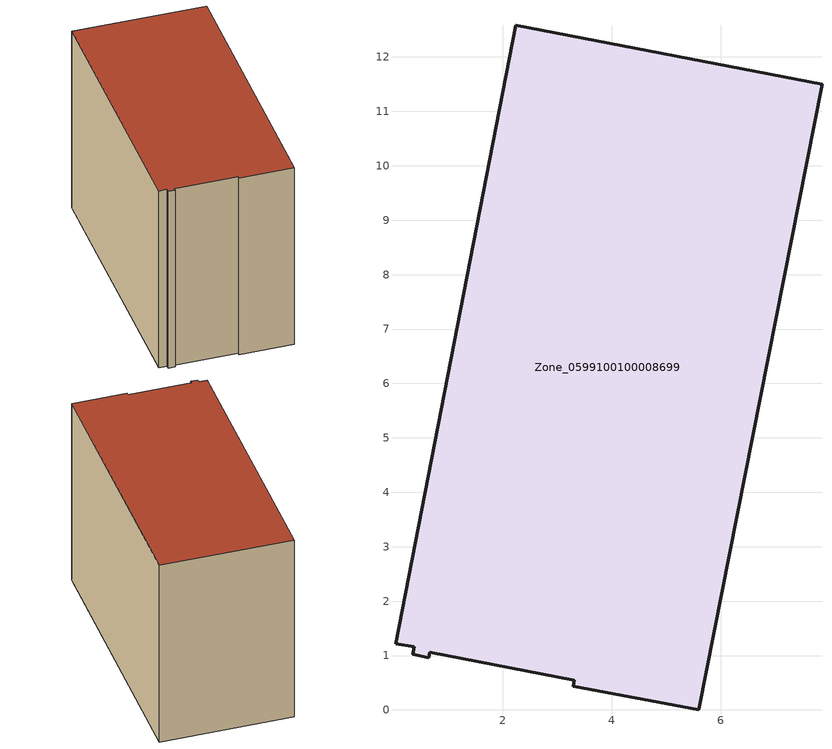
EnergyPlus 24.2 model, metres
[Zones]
Zone_0599100100008699
 floor ground (C_G): 2.23,12.59 7.86,11.5 5.59,0 3.29,0.43 3.31,0.55 0.66,1.06 0.64,0.96 0.34,1.02 0.37,1.16 0.03,1.22 z0
 wall outside (C_F): 7.86,11.5 2.23,12.59 0.03,1.22 0.37,1.16 0.34,1.02 0.64,0.96 0.66,1.06 3.31,0.55 3.29,0.43 5.59,0 7.86,11.5 z0:8.8
 roof outside (C_R): 0.37,1.16 0.34,1.02 0.64,0.96 0.66,1.06 3.31,0.55 3.29,0.43 5.59,0 7.86,11.5 2.23,12.59 0.03,1.22 z8.8
[BUILDING]
Pand.0599100100008699: North Axis=0; Terrain=City; Loads Convergence Tolerance Value=0.04; Temperature Convergence Tolerance Value=0.4; Solar Distribution=FullExterior; Maximum Number of Warmup Days=25; Minimum Number of Warmup Days=1
[Site:Location]
Rotterdam.The.Hague.AP_ZH_NLD Design_Conditions: Latitude=51.96; Longitude=4.45; Time Zone=1; Elevation=-4.5
[SITE:GROUNDTEMPERATURE:BUILDINGSURFACE]
18, 18, 18, 18, 18, 18, 18, 18, 18, 18, 18, 18
[MATERIAL] Thermal Absorptance=0.9; Solar Absorptance=0.7; Visible Absorptance=0.7
Name | Roughness | Thickness | Conductivity | Density | Specific Heat
G.TC.2015-2018 | MediumSmooth | 0.15 | 0.0428571 | 540 | 1210
F.TC.2015-2018 | Rough | 0.3 | 0.0666667 | 1920 | 840
R.TC.2015-2018 | MediumRough | 0.2 | 0.0333333 | 1500 | 1000
[CONSTRUCTION]
C_G: G.TC.2015-2018
C_F: F.TC.2015-2018
C_R: R.TC.2015-2018
[ZONE]
Zone_0599100100008699: Type=1; Multiplier=1; Ceiling Height=Autocalculate; Volume=Autocalculate; Floor Area=autocalculate; Part of Total Floor Area=Yes
[ZONEINFILTRATION:DESIGNFLOWRATE]
Infil_Zone_0599100100008699: Zone or ZoneList or Space or SpaceList=Zone_0599100100008699; Schedule=AlwaysOn; Design Flow Rate Calculation Method=Flow/Area; Flow Rate per Floor Area=0.0015; Constant Term Coefficient=1; Temperature Term Coefficient=0; Velocity Term Coefficient=0; Velocity Squared Term Coefficient=0
[HVACTEMPLATE:ZONE:IDEALLOADSAIRSYSTEM]
Zone_0599100100008699: Maximum Heating Supply Air Temperature=50; Minimum Cooling Supply Air Temperature=13; Maximum Heating Supply Air Humidity Ratio=0.0156; Minimum Cooling Supply Air Humidity Ratio=0.0077; Heating Limit=NoLimit; Cooling Limit=NoLimit; Dehumidification Control Type=ConstantSensibleHeatRatio; Cooling Sensible Heat Ratio=0.7; Dehumidification Setpoint=60; Humidification Control Type=None; Humidification Setpoint=30; Outdoor Air Method=None; Outdoor Air Flow Rate per Person=0.00944; Outdoor Air Flow Rate per Zone Floor Area=0; Outdoor Air Flow Rate per Zone=0; Demand Controlled Ventilation Type=None; Outdoor Air Economizer Type=NoEconomizer; Heat Recovery Type=None; Sensible Heat Recovery Effectiveness=0.7; Latent Heat Recovery Effectiveness=0.65
[ZONECONTROL:THERMOSTAT]
ThermostatControl_Zone_0599100100008699: Zone or ZoneList=Zone_0599100100008699; Control Type Schedule=DualSetpointControlType; Control 1=Thermostat_Zone_0599100100008699; Temperature Difference Between Cutout And Setpoint=0
[THERMOSTATSETPOINT:DUALSETPOINT]
Thermostat_Zone_0599100100008699: Heating Setpoint Temperature Schedule=HeatingSetpoint_Zone_0599100100008699; Cooling Setpoint Temperature Schedule=CoolingSetpoint_Zone_0599100100008699
[SCHEDULE:COMPACT]
HeatingSetpoint_Zone_0599100100008699: Through: 12/31, For: AllDays, Until: 24:00, 21
CoolingSetpoint_Zone_0599100100008699: Through: 12/31, For: AllDays, Until: 24:00, 24
DualSetpointControlType: Through: 12/31, For: AllDays, Until: 24:00, 4
AlwaysOn: Through: 12/31, For: AllDays, Until: 24:00, 1
